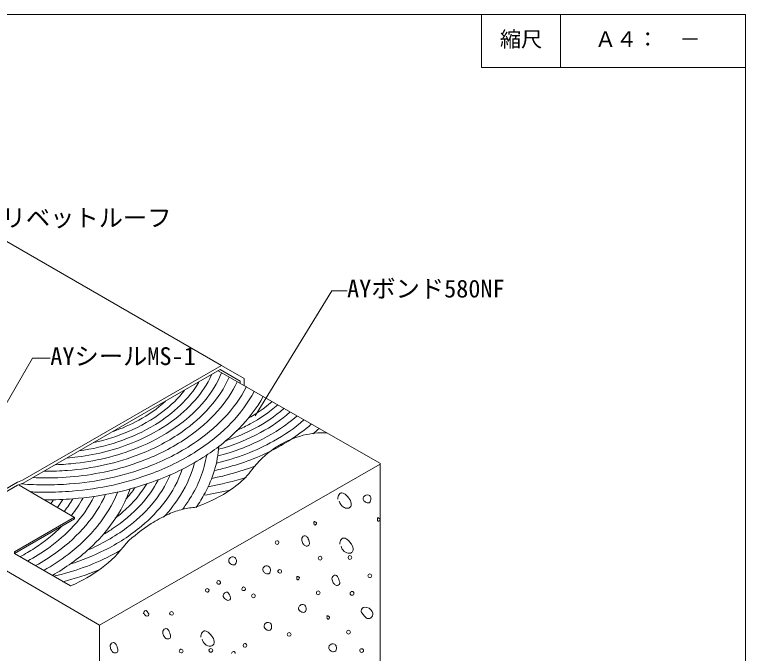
# Model space of a CAD drawing. Units: millimetres, scale not verified. Extents: x -1350 to 1350, y -943 to 920.
# Drawn here: x -35 to 1350, y -291 to 920 of the extents above; entities that cross this region are included whole.
import ezdxf
from ezdxf.enums import TextEntityAlignment as Align

# ---------------------------------------------------------------- set-up
doc = ezdxf.new("R2010")
doc.units = ezdxf.units.MM
doc.header["$LTSCALE"] = 10
for name, color, linetype, lineweight in [('D-0', 7, 'Continuous', 18), ('E-E', 7, 'Continuous', 18), ('F-F', 7, 'Continuous', 18)]:
    doc.layers.add(name, color=color, linetype=linetype, lineweight=lineweight)
doc.styles.add('ＭＳ ゴシック', font='')
doc.styles.get('ＭＳ ゴシック').set_extended_font_data('MS Gothic')

msp = doc.modelspace()

# ---------------------------------------------------------------- linework, layer by layer
at = {"layer": 'D-0'}
for p, q in [((-156.48, 551.79), (357.52, 255.19)), ((350.92, 244.79), (658.7, 68.95)), ((388.72, 132.99), (385.32, 131.39)), ((658.32, 67.79), (658.32, -494.01)), ((24.12, 54.39), (20.88, 54.39)), ((-346.08, 36.99), (126.32, -237.01)), ((-25.68, 28.19), (78.88, -32.96)), ((24.12, 0.19), (22.12, 0.19)), ((38.72, -0.81), (34.32, -7.01)), ((71.32, -163.01), (-34.49, -101.39))]:
    msp.add_line(p, q, dxfattribs=at)
for points in [[(392.72, 220.79), (392.72, 224.99), (354.92, 247.19), (-18.28, 31.79), (-28.88, 27.99), (-142.68, -38.21), (-142.28, -31.81), (-29.08, 33.59), (-19.68, 37.39), (357.52, 255.19), (400.52, 229.99), (400.52, 216.19)], [(126.32, -494.61), (126.32, -237.01), (658.32, 67.79)]]:
    msp.add_lwpolyline(points, dxfattribs=at)
msp.add_lwpolyline([(79.12, -35.81), (79.12, -32.81), (-34.88, -98.61), (-34.88, -101.61)], close=True, dxfattribs=at)
for centre, radius, start, end in [((158.73, 320.16), 198.1, 318.44977, 335.174), ((170.85, 317.52), 201.75, 319.87648, 337.70571), ((137.53, 329.25), 206.34, 313.56081, 329.06815), ((173.73, 320.85), 217, 318.21603, 336.03811), ((178.55, 322.94), 230.78, 317.92136, 334.64505), ((111.81, 346.25), 223.71, 306.97309, 321.76029), ((183.1, 328.61), 249.14, 316.01422, 332.81527), ((185.81, 330.45), 264.63, 315.99259, 331.84415), ((190.51, 334.11), 282.04, 315.24777, 330.72272), ((80.05, 375.18), 254.3, 298.2765, 312.39828), ((114.23, 356.5), 255.52, 305.58594, 318.96921), ((123.88, 353.79), 261.05, 306.22766, 320.43323), ((285.01, 376.82), 253.92, 298.74281, 311.2751), ((287.31, 380.18), 266.81, 297.75331, 311.44559), ((69.19, 398.95), 291.45, 292.55411, 307.43648), ((94.85, 370.93), 265.97, 301.06277, 314.03488), ((122.25, 362.93), 283.44, 304.53695, 318.8085), ((126.58, 366.16), 298.33, 304.4262, 318.44889), ((288.17, 387.92), 284.83, 297.61608, 311.12976), ((292.72, 389.07), 295.75, 298.01163, 311.09475), ((125.53, 379.56), 325.97, 303.23815, 316.59743), ((295.08, 393.6), 311.46, 296.75358, 311.12421), ((51.03, 424.19), 311.22, 289.03192, 298.70686), ((55.71, 431.24), 337.83, 288.14221, 301.47135), ((70.09, 414.45), 328.33, 292.37918, 305.96503), ((75.33, 415.16), 339.26, 292.82551, 306.71622), ((129.47, 380.87), 340.19, 303.21566, 316.47765), ((261.83, 423.64), 317.15, 293.58496, 298.17236), ((299.81, 396.99), 325.42, 298.67578, 311.05132), ((283.91, 428.59), 374.95, 303.0717, 310.47884), ((38.56, 463.86), 363.17, 282.26727, 293.0895), ((71.4, 431.22), 368.54, 291.06199, 305.03034), ((131.67, 388.06), 361.81, 302.76459, 315.74126), ((252.75, 458.43), 375.77, 285.30192, 298.42479), ((255.12, 445.33), 351.03, 288.57247, 298.05294), ((548.37, -12.93), 140.19, 86.42033, 104.89955), ((410.54, 281.76), 196.94, 307.53272, 312.07843), ((35.18, 491.45), 412.84, 276.92559, 292.79084), ((74.03, 437.11), 386.57, 291.14552, 304.9063), ((254.91, 473.95), 414.49, 282.93874, 299.01564), ((252.99, 469.48), 398.18, 284.14917, 297.24646), ((369.51, 102.82), 10.1, 104.84379, 112.0261), ((555.87, -47.28), 175.32, 104.38191, 143.50713), ((285.49, 427.43), 373.12, 296.52433, 302.96543), ((36.13, 499.31), 432.04, 276.04135, 293.28821), ((31.9, 494.96), 405.81, 277.8779, 288.53524), ((72.42, 454.67), 417.91, 290.41222, 303.68357), ((131.16, 119.43), 222.05, 331.42563, 355.49358), ((33.1, 520.58), 465.7, 274.02688, 291.50845), ((74.88, 458.19), 434.79, 290.49636, 303.65235), ((75.82, 468.86), 460, 290.23994, 303.16727), ((109.81, 122.76), 222.83, 327.34443, 350.39577), ((255.5, 485.57), 438.53, 283.78288, 296.63802), ((25.4, 559.52), 493.07, 272.1057, 276.54442), ((25.21, 542.94), 465.17, 274.77385, 277.38023), ((35.22, 527.04), 484.46, 276.06221, 291.58986), ((100.99, 122.57), 211.66, 327.65876, 345.94853), ((24.29, 580.6), 526.21, 269.9818, 274.52476), ((33.46, 548.93), 519.85, 273.93306, 290.81343), ((81.22, 126.73), 213.16, 322.629, 341.12963), ((249.89, 507), 474.48, 280.83983, 291.05097), ((234.37, 555.69), 511.69, 282.31695, 284.21065), ((294.1, 148.1), 151.32, 308.79975, 322.97907), ((23.98, 557.22), 515.43, 267.33441, 270.01521), ((24.51, 590.42), 548.64, 269.95967, 276.47542), ((34.17, 556.44), 541.09, 274.25527, 290.89127), ((63.13, 131.86), 214.39, 318.91991, 337.02611), ((243.99, 538.98), 521.2, 279.66805, 287.962), ((23.97, 603.25), 574.66, 265.46389, 270.0151), ((24.27, 614.07), 585.49, 269.9849, 274.39292), ((34.3, 570.17), 569.43, 274.22128, 290.63294), ((30.07, 144.09), 217.77, 313.90216, 328.58528), ((46.03, 137.33), 215.73, 317.4423, 332.46045), ((247.12, 202.72), 223.34, 297.7296, 309.41285), ((23.98, 690.17), 675.39, 267.6477, 270.01165), ((24.26, 623.95), 609.17, 269.9864, 274.71332), ((-66.81, 106.18), 244.94, 320.77546, 337.89014), ((-47.9, 101.99), 246.05, 324.4934, 340.75213), ((33.64, 135.2), 195.33, 316.83743, 324.93454), ((243.4, 548.55), 545.51, 278.46641, 283.79923), ((24.42, 640.05), 639.86, 269.97301, 274.64334), ((-140.16, 125.08), 233, 323.30988, 327.82727), ((-115, 114.7), 221.45, 322.00751, 329.48275), ((-111.17, 117.08), 235.39, 321.45045, 331.00734), ((-93.82, 111.19), 234.38, 316.8873, 333.71182), ((-79.36, 107.78), 237.95, 319.17659, 335.94435), ((56.01, 148.27), 263.42, 316.57312, 328.17157), ((74.64, 141.9), 262.79, 322.57066, 327.96876), ((216.91, 254.27), 283.05, 288.45753, 298.28712), ((92.55, 137.23), 264.48, 325.12103, 332.04026), ((594.39, 1.63), 16.67, 147.6945, 179.48392), ((586.27, 6.56), 7.18, 114.28137, 146.29332), ((584.93, 8.87), 4.54, 85.10612, 110.8331), ((584.53, 2.68), 10.74, 57.6228, 85.78477), ((581.01, -3.47), 17.82, 48.64898, 58.64488), ((571.72, -14.03), 31.88, 41.33753, 48.66247), ((498.93, -76.83), 128.02, 37.77234, 40.92111), ((588.09, -7.61), 15.14, 353.62052, 37.40598), ((632.63, 2.5), 6.76, 150.91698, 237.3356), ((635.16, -0.06), 10.27, 121.98348, 145.27936), ((632.78, 3.75), 5.77, 102.64495, 122.05127), ((633.55, 2.12), 7.55, 65.87207, 105.63865), ((634.36, 3.58), 5.89, 11.84314, 67.17788), ((630.96, 1.23), 9.4, 329.10363, 356.91473), ((626.08, 1.99), 14.32, 354.93779, 11.26554), ((0.67, 176.41), 275.58, 302.91482, 317.83621), ((-6.72, 178.98), 268.43, 307.34742, 314.39739), ((13.08, 171.71), 278.32, 306.27249, 319.50775), ((32.5, 160.74), 272.53, 309.54569, 323.16306), ((598.43, 2.13), 18.57, 192.88824, 237.25642), ((595.57, -2.56), 13.09, 236.66239, 274.14171), ((595.38, -8.18), 7.84, 307.57022, 351.83312), ((636.86, 7.8), 13.53, 234.36705, 262.6105), ((635.63, -1.82), 3.83, 262.40267, 332.36101), ((324.47, -178.37), 165.78, 105.28102, 114.95825), ((312.68, -131.88), 117.83, 92.9984, 105.7096), ((596.06, -8.19), 7.44, 273.57006, 303.48862), ((-97.54, 134.66), 305.44, 312.05961, 324.91269), ((353.23, -243.39), 236.87, 114.62751, 123.00569), ((534.79, -42.53), 2.29, 148.50166, 187.0974), ((533.48, -41.81), 0.798, 94.36495, 143.40822), ((533.45, -42.91), 1.89, 62.09278, 91.00999), ((532.5, -45.99), 5.1, 59.14478, 68.90643), ((655.14, -34.96), 2.27, 153.09942, 191.50848), ((666.1, -36.35), 13.21, 175.94389, 188.73072), ((655.73, -37.93), 2.73, 188.97802, 213.52299), ((653.7, -34.29), 0.682, 95.00967, 148.20533), ((654.67, -38.57), 1.49, 215.60092, 256.40616), ((653.68, -35.49), 1.87, 61.91181, 91.19096), ((654.95, -37.68), 2.42, 254.98101, 319.9374), ((652.66, -38.59), 5.12, 58.67664, 68.19326), ((662.09, -25.35), 11.15, 232.62739, 244.22423), ((651.42, -35.58), 6.51, 325.84531, 1.47308), ((657.63, -33.71), 1.73, 256.99557, 279.63506), ((-157.23, 159.63), 297.98, 302.56058, 315.4493), ((-144.13, 154.29), 300.58, 305.27653, 317.44387), ((-133.57, 151.02), 307.25, 305.74986, 319.68282), ((-122.09, 147.82), 314.11, 306.9707, 321.26713), ((-35.62, 233.97), 357.33, 292.8116, 306.66167), ((-34.9, 225.24), 335.92, 299.81576, 303.48306), ((-19.85, 220.01), 351.58, 296.24831, 309.97438), ((395.96, -312.45), 318.06, 122.68534, 133.62487), ((567.41, -41.84), 34.9, 181.60228, 186.34271), ((535.55, -45.34), 2.85, 187.08849, 211.58113), ((534.26, -46.11), 1.35, 212.58343, 255.53234), ((534.42, -44.61), 2.85, 259.80602, 288.36521), ((540.25, -35.28), 8.15, 230.99767, 245.11283), ((533.81, -44.11), 3.54, 295.1419, 340.75966), ((537.15, -40.83), 1.88, 259.90502, 287.72313), ((528.81, -42.13), 8.93, 339.35381, 356.86887), ((515.61, -73.35), 5.59, 107.54608, 146.19372), ((515.32, -73.06), 5.24, 46.60049, 105.54283), ((2.28, 42.95), 214.53, 306.49624, 324.30884), ((463.04, -80.92), 3.72, 94.95602, 178.31713), ((462.9, -80.63), 3.59, 182.91793, 267.08207), ((462.59, -80.94), 3.73, 1.95125, 88.04875), ((462.73, -80.62), 3.6, 269.89917, 356.82768), ((516.9, -74.63), 7.39, 143.50374, 182.96585), ((532.39, -71.88), 23.09, 187.81278, 206.7694), ((522.36, -76.85), 11.89, 207.14443, 232.12431), ((509.88, -78.28), 12.77, 19.49766, 44.94488), ((961.07, 64.59), 460.51, 197.517, 198.08675), ((505.19, -84.1), 19.01, 8.35718, 17.51893), ((515.83, -82.55), 8.26, 353.70353, 8.45832), ((598.68, -83.91), 17.16, 148.5576, 179.68831), ((589.75, -78.72), 6.83, 114.41811, 146.58759), ((588.53, -76.69), 4.49, 84.96957, 110.96965), ((588.54, -82.78), 10.57, 59.67665, 87.94494), ((586.03, -87.39), 15.82, 50.09499, 60.25603), ((579.95, -94.72), 25.35, 42.08454, 50.17982), ((547.95, -122.97), 68.03, 34.93008, 41.67391), ((-192.66, 210.77), 360.15, 297.91584, 302.93206), ((-184.74, 207.53), 367.5, 298.40837, 305.65072), ((-152.56, 191.96), 384.85, 299.49436, 312.42625), ((-57.26, 295.5), 450.36, 285.33243, 299.61927), ((-60.52, 294.44), 436.34, 287.44899, 296.71531), ((518.83, -80.85), 6.57, 234.97341, 290.35784), ((519.71, -82.88), 4.37, 288.82682, 352.45428), ((602.85, -82.8), 19.53, 194.27975, 228.63589), ((591.43, -93.42), 15.47, 354.00289, 37.42041), ((599.52, -93.99), 7.38, 307.02268, 351.81886), ((-182.31, 212.79), 385.87, 299.06746, 306.26539), ((-171.98, 208.22), 392.38, 299.41895, 307.48698), ((382.08, -119.44), 12.7, 125.62609, 143.11472), ((379.53, -115.66), 8.15, 110.15829, 126.5102), ((378.61, -115.14), 7.37, 65.42405, 104.89572), ((379.31, -114.11), 6.15, 12.13159, 67.32498), ((544.22, -110.32), 3.5, 91.66375, 178.33625), ((544.32, -110.22), 3.6, 179.89907, 266.82778), ((544.07, -110.47), 3.66, 4.03963, 89.23352), ((543.99, -110.09), 3.73, 271.95125, 358.04875), ((599.09, -87.68), 13.39, 226.87491, 275.26452), ((600.84, -109.12), 3.72, 94.95602, 178.31713), ((600.72, -109.02), 3.6, 179.89907, 266.82778), ((600.06, -93.81), 7.21, 272.05957, 302.72017), ((600.39, -109.14), 3.73, 1.95125, 88.04875), ((600.39, -108.89), 3.73, 271.95125, 358.04875), ((377.41, -115.09), 6.39, 149.14857, 220.40427), ((380.86, -111.93), 11.07, 221.28583, 246.93381), ((382.07, -110.04), 13.29, 245.29433, 262.41699), ((380.64, -119.21), 4.02, 265.45666, 332.95148), ((376.06, -116.18), 9.49, 329.21455, 356.50475), ((372.11, -115.53), 13.49, 354.7855, 11.60638), ((-71.73, 349.81), 520.96, 284.29714, 292.0589), ((-31.46, 84.92), 268.36, 292.93624, 306.9571), ((441.92, -132.05), 6.3, 149.03407, 220.62241), ((444.39, -133.66), 9.25, 110.73579, 148.38354), ((445.66, -128.53), 11.43, 221.82184, 247.26159), ((443.07, -131.9), 7.16, 80.89785, 105.79145), ((443.44, -131.22), 6.43, 12.64233, 83.24578), ((445.24, -136.31), 3.91, 265.2407, 333.92718), ((440.44, -133.36), 9.54, 330.65649, 358.34903), ((435.8, -132.68), 14.21, 356.15087, 11.63654), ((467.85, -135.54), 3.73, 91.95125, 178.04875), ((467.83, -135.09), 3.72, 184.95602, 268.31713), ((467.59, -135.54), 3.73, 1.95125, 88.04875), ((467.73, -135.22), 3.6, 269.89917, 356.82768), ((-76.4, 352.54), 510.45, 283.10324, 285.711), ((447.42, -125.63), 14.8, 245.31046, 260.2654), ((502.19, -146.33), 2.29, 148.50166, 187.0974), ((534.81, -145.64), 34.9, 181.60228, 186.34271), ((502.95, -149.14), 2.85, 187.08849, 211.58113), ((500.88, -145.61), 0.798, 94.36495, 143.40822), ((501.66, -149.91), 1.35, 212.58343, 255.53234), ((500.85, -146.71), 1.89, 62.09278, 91.00999), ((501.82, -148.41), 2.85, 259.80602, 288.36521), ((499.9, -149.79), 5.1, 59.14478, 68.90643), ((507.65, -139.08), 8.15, 230.99767, 245.11283), ((501.21, -147.91), 3.54, 295.1419, 340.75966), ((504.55, -144.63), 1.88, 259.90502, 287.72313), ((496.21, -145.93), 8.93, 339.35381, 356.86887), ((591.65, -145.36), 25.3, 189.69072, 207.90328), ((574.57, -149.71), 7.85, 143.9851, 179.29718), ((573.67, -148.73), 6.55, 111.00723, 146.31238), ((572.79, -146.83), 4.47, 81.59703, 109.1816), ((572.27, -148.07), 5.78, 42.97959, 78.34046), ((567.62, -152.18), 11.98, 16.30762, 42.17512), ((347.26, -233.53), 246.85, 19.0022, 20.07111), ((638.49, -143.79), 3.57, 89.52561, 180.47439), ((638.57, -143.56), 3.66, 184.03963, 269.23352), ((638.39, -143.94), 3.73, 1.95125, 88.04875), ((638.6, -143.69), 3.52, 268.70516, 358.02169), ((68.34, -153.89), 9.6, 288.0714, 299.85363), ((352.11, -156.21), 3.6, 89.89917, 176.82768), ((352.1, -156.03), 3.58, 179.7123, 270.2877), ((352.01, -156.34), 3.72, 4.95602, 88.31713), ((351.99, -155.89), 3.73, 271.95125, 358.04875), ((399.42, -168.32), 3.5, 91.66375, 178.33625), ((399.27, -168.47), 3.66, 4.03963, 89.23352), ((579.56, -151.69), 11.64, 208.2048, 233.04744), ((576.12, -155.68), 6.4, 236.14296, 291.97916), ((577.32, -157.65), 4.14, 286.90942, 352.49781), ((563.31, -158.94), 18.29, 8.89515, 18.44747), ((573.61, -157.3), 7.86, 353.49485, 8.70856), ((330.5, -171.4), 3.59, 92.91793, 177.08207), ((330.52, -171.22), 3.6, 179.89907, 266.82778), ((330.21, -171.54), 3.72, 4.95602, 88.31713), ((330.19, -171.09), 3.73, 271.95125, 358.04875), ((367.37, -181.52), 6.68, 76.55875, 173.98609), ((364.22, -181.49), 8, 24.16308, 54.02464), ((338.12, -198.41), 39.03, 26.46463, 31.15696), ((399.42, -168.31), 3.5, 178.40055, 268.32629), ((399.19, -168.09), 3.73, 271.95125, 358.04875), ((418.05, -181.94), 3.73, 91.95125, 178.04875), ((417.79, -181.94), 3.73, 1.95125, 88.04875), ((540.85, -176.14), 3.73, 91.95125, 178.04875), ((540.85, -175.89), 3.73, 181.95125, 268.04875), ((540.59, -176.14), 3.73, 1.95125, 88.04875), ((540.59, -175.89), 3.73, 271.95125, 358.04875), ((604.74, -177.03), 3.62, 90.29683, 179.70317), ((604.85, -176.89), 3.73, 181.95125, 268.04875), ((604.59, -177.14), 3.73, 1.95125, 88.04875), ((604.59, -176.89), 3.73, 271.95125, 358.04875), ((366.97, -181.31), 6.27, 175.43879, 211.78068), ((371.97, -178.56), 11.97, 210.3628, 258.47998), ((370.21, -186.05), 4.3, 261.50344, 316.28317), ((358.69, -188.21), 16.07, 16.25664, 26.61256), ((369.74, -185.94), 4.72, 319.26377, 2.18746), ((366.3, -186.07), 8.16, 2.18296, 16.74168), ((417.97, -181.56), 3.66, 184.03963, 269.23352), ((418, -181.69), 3.52, 268.70516, 358.02169), ((509.8, -205.34), 6.41, 148.77227, 237.31292), ((512.19, -206.86), 9.25, 110.73579, 148.38354), ((510.87, -205.1), 7.16, 80.89785, 105.79145), ((511.24, -204.42), 6.43, 12.64232, 83.24577), ((504.72, -205.82), 13.1, 344.36489, 12.3826), ((630.12, -210.98), 8.13, 101.34399, 172.59408), ((628.55, -219.78), 16.77, 29.22398, 90.09804), ((208.51, -213.2), 1.99, 293.93746, 2.37762), ((203.47, -223.91), 10.64, 38.68905, 56.6709), ((225.96, -216.03), 15.73, 162.93181, 169.31313), ((214.88, -214.99), 5.34, 99.93407, 137.91878), ((225.86, -205.49), 18.35, 219.88976, 228.99774), ((216.05, -216.88), 3.31, 227.73497, 304.4514), ((214.22, -211.16), 1.45, 40.61816, 100.50177), ((237.6, -193.53), 27.83, 216.81966, 224.70755), ((210.79, -220.12), 9.92, 27.62813, 44.87955), ((214.3, -213.57), 7.05, 300.9237, 309.91041), ((217.11, -216.79), 2.77, 307.92728, 27.2958), ((262.85, -215.14), 3.73, 91.95125, 178.04875), ((262.83, -214.69), 3.72, 184.95602, 268.31713), ((262.59, -215.14), 3.73, 1.95125, 88.04875), ((262.73, -214.82), 3.6, 269.89917, 356.82768), ((514.32, -199.64), 13.67, 234.25749, 263.25883), ((513.22, -209.5), 3.74, 262.32863, 333.16385), ((509.75, -207.22), 7.88, 329.74335, 344.31121), ((559.15, -220.83), 1.87, 149.43632, 191.91649), ((570.5, -222.15), 13.21, 175.94389, 188.73072), ((558.11, -220.32), 0.726, 91.02667, 142.10343), ((558.06, -222.13), 2.54, 49.05913, 89.05557), ((558.92, -222.91), 2.81, 47.00163, 73.50861), ((561.87, -219.83), 1.45, 224.68016, 287.97723), ((554.38, -221.35), 7.94, 343.14568, 0.9888), ((626.71, -210.47), 4.68, 173.47169, 215.91223), ((743.6, -129.03), 147.14, 214.89924, 217.96805), ((646.7, -204.19), 24.52, 218.80874, 227.0512), ((633.92, -215.32), 10.37, 296.30419, 349.46209), ((633.93, -216.03), 10.25, 353.36447, 25.62629), ((446.66, -240.94), 9.18, 122.45129, 147.54871), ((444.97, -238.15), 5.92, 104.21078, 123.1155), ((445.57, -239.7), 7.57, 81.45555, 105.74198), ((446.1, -238.36), 6.17, 12.55037, 84.39286), ((560.13, -223.73), 2.73, 188.97802, 213.52299), ((559.07, -224.37), 1.49, 215.60092, 256.40616), ((559.42, -223.29), 2.62, 254.59815, 289.75133), ((558.73, -222.78), 3.37, 297.79289, 344.8875), ((639.09, -212.57), 13.2, 226.44767, 238.10234), ((636.23, -217.26), 7.7, 237.74609, 287.29925), ((253.34, -250.9), 7.22, 143.18, 180.88172), ((253.2, -250.31), 6.77, 111.52738, 146.49632), ((252.19, -248.23), 4.47, 81.59703, 109.1816), ((251.67, -249.47), 5.78, 42.97959, 78.34046), ((247.02, -253.58), 11.98, 16.30762, 42.17512), ((326.88, -255.28), 7.43, 115.17104, 146.28106), ((325.5, -252.99), 4.78, 87.40796, 111.88813), ((324.93, -258.92), 10.74, 57.6228, 85.78477), ((444.83, -239.3), 6.76, 150.91697, 237.33559), ((449.06, -234), 13.53, 234.36705, 262.6105), ((447.83, -243.72), 3.73, 262.17376, 333.31872), ((444.19, -241.4), 8.04, 330.19184, 344.74166), ((438.78, -239.9), 13.65, 344.63061, 12.19689), ((598.25, -250.74), 3.73, 91.95125, 178.04875), ((597.99, -250.74), 3.73, 1.95125, 88.04875), ((271.05, -246.76), 25.3, 189.69072, 207.90328), ((258.96, -253.09), 11.64, 208.2048, 233.04744), ((255.52, -257.08), 6.4, 236.14296, 291.97916), ((256.72, -259.05), 4.14, 286.90942, 352.49781), ((26.66, -334.93), 246.85, 19.0022, 20.07111), ((242.71, -260.34), 18.29, 8.89515, 18.44747), ((253.01, -258.7), 7.86, 353.49485, 8.70856), ((334.96, -260.11), 16.84, 147.86576, 179.6635), ((321.41, -265.07), 17.82, 48.64898, 58.64488), ((312.12, -275.63), 31.88, 41.33753, 48.66247), ((239.33, -338.43), 128.02, 37.77231, 40.92109), ((328.32, -269.34), 15.35, 353.58656, 37.39742), ((485.84, -255.12), 3.72, 94.95602, 178.31713), ((485.7, -254.83), 3.59, 182.91793, 267.08207), ((485.39, -255.14), 3.73, 1.95125, 88.04875), ((485.53, -254.82), 3.6, 269.89917, 356.82768), ((598.25, -250.49), 3.73, 181.95125, 268.04875), ((597.99, -250.49), 3.73, 271.95125, 358.04875), ((153.54, -277.33), 7.03, 145.36636, 182.31896), ((153.58, -276.9), 6.82, 112.92667, 148.5144), ((152.42, -274.95), 4.59, 83.05114, 109.14059), ((151.87, -276.35), 6.06, 44.36772, 79.41345), ((147.96, -280.17), 11.53, 17.96555, 44.33571), ((862.04, -55.32), 737.13, 197.47067, 197.82957), ((339.15, -259.39), 18.9, 192.9041, 227.52078), ((335.99, -263.47), 13.77, 225.72421, 273.8563), ((336.26, -269.83), 7.42, 275.0741, 350.45894), ((402.04, -275.72), 3.72, 94.95602, 178.31713), ((401.92, -275.62), 3.6, 179.89907, 266.82778), ((401.59, -275.74), 3.73, 1.95125, 88.04875), ((401.59, -275.49), 3.73, 271.95125, 358.04875), ((567.43, -279.9), 6.76, 150.91697, 237.33559), ((571.16, -283.48), 11.84, 125.06492, 144.53017), ((568.53, -279.69), 7.22, 107.84204, 125.28806), ((568.06, -280.67), 8.04, 65.7492, 102.46955), ((569.08, -278.85), 5.97, 11.96431, 67.54142), ((169.9, -274.4), 23.6, 187.81804, 206.49739), ((159.36, -279.56), 11.86, 206.93872, 232.04656), ((155.73, -283.69), 6.39, 234.90449, 291.91727), ((156.9, -285.62), 4.17, 287.02756, 352.97373), ((141.66, -286.82), 19.55, 8.25775, 17.28473), ((152.78, -285.23), 8.31, 353.75237, 8.40947), ((280.89, -286.39), 3.57, 89.55856, 180.44144), ((280.97, -286.16), 3.66, 184.03963, 269.23352), ((280.79, -286.54), 3.73, 1.95125, 88.04875), ((281, -286.29), 3.52, 268.70516, 358.02169), ((337.31, -285.21), 3.6, 89.89917, 176.82768), ((337.45, -284.89), 3.73, 181.95125, 268.04875), ((337.21, -285.34), 3.72, 4.95601, 88.31712), ((337.19, -284.89), 3.73, 271.95127, 358.04877), ((380.24, -290.92), 3.72, 94.95602, 178.31713), ((379.79, -290.94), 3.73, 1.95125, 88.04875), ((571.66, -274.6), 13.53, 234.36705, 262.6105), ((570.24, -284.01), 4.02, 265.45666, 332.95148), ((565.66, -280.98), 9.49, 329.21455, 356.50475), ((561.71, -280.33), 13.49, 354.7855, 11.60638), ((623.05, -285.74), 3.73, 91.95125, 178.04875), ((622.97, -285.36), 3.66, 184.03963, 269.23352), ((622.79, -285.74), 3.73, 1.95125, 88.04875), ((623, -285.49), 3.52, 268.70516, 358.02169)]:
    msp.add_arc(centre, radius, start, end, dxfattribs=at)
at = {"layer": 'E-E'}
for p, q in [((421.15, 159.27), (566.55, 396.67)), ((566.55, 396.67), (595.35, 396.67))]:
    msp.add_line(p, q, dxfattribs=at)
msp.add_lwpolyline([(-84.37, 123.98), (-0.77, 268.58), (33.03, 268.58)], dxfattribs=at)
at = {"layer": 'F-F'}
msp.add_line((1000, 920), (1000, 820), dxfattribs=at)
for points in [[(-1350, 920), (1350, 920), (1350, -880), (-1350, -880)], [(850, 920), (850, 820), (1350, 820)]]:
    msp.add_lwpolyline(points, dxfattribs=at)

# ---------------------------------------------------------------- texts
at = {"layer": 'E-E', "style": 'ＭＳ ゴシック'}
for s, height, p in [('縮尺', 29.33, (885, 850)), ('Ａ４：\u3000－', 29.33, (1065, 850)), ('リベットルーフ', 33.72, (-59.17, 507.98)), ('AYボンド580NF', 33.72, (595.35, 373.67)), ('AYシールMS-1', 33.72, (33.03, 245.58))]:
    msp.add_text(s, height=height, dxfattribs=at).set_placement(p, align=Align.BOTTOM_LEFT)

doc.saveas('drawing.dxf')
